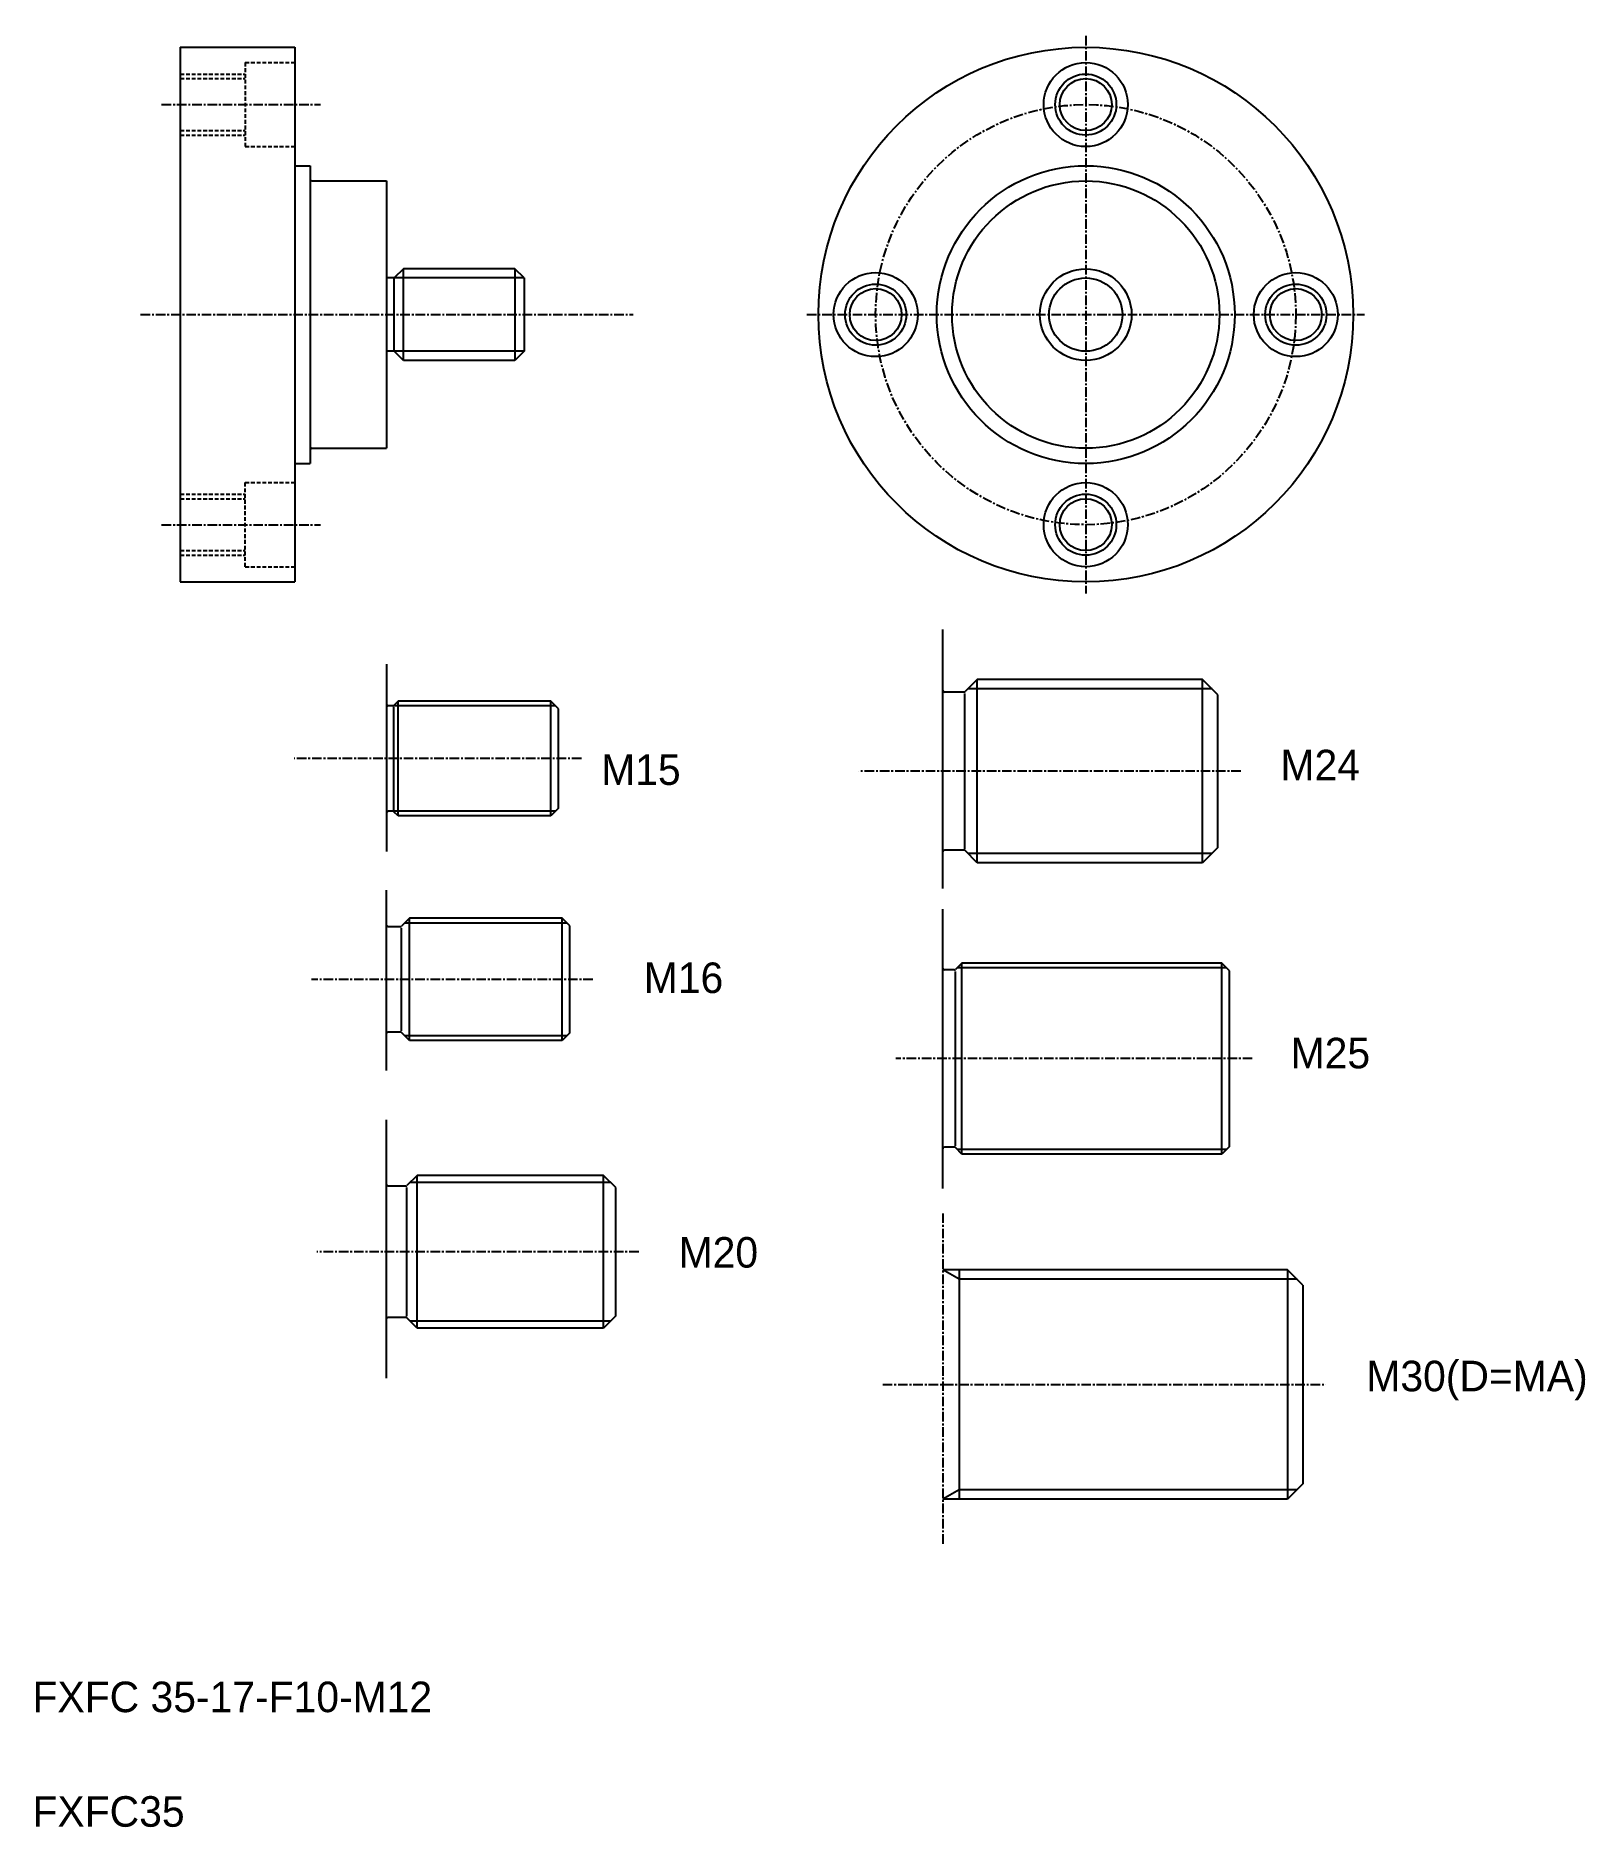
# Model space of a CAD drawing. Extents: x 10 to 213, y 10 to 244.
import ezdxf

# ---------------------------------------------------------------- set-up
doc = ezdxf.new("R2010")
doc.units = 0
doc.linetypes.add('CENTER', pattern=[2, 1.25, -0.25, 0.25, -0.25])
doc.linetypes.add('DASHED', pattern=[0.75, 0.5, -0.25])
doc.layers.get('0').update_dxf_attribs({"linetype": 'CONTINUOUS'})
doc.layers.add('CENTER', color=1, linetype='CENTER')

msp = doc.modelspace()

# ---------------------------------------------------------------- linework, layer by layer
at = {"color": 7, "linetype": 'CONTINUOUS'}
for p, q in [((29.35, 242.97), (44.35, 242.97)), ((29.35, 242.97), (29.35, 172.97)), ((44.35, 242.97), (44.35, 172.97)), ((44.35, 227.47), (46.35, 227.47)), ((44.35, 225.97), (44.35, 225.97)), ((46.35, 227.47), (46.35, 188.47)), ((46.55, 225.47), (56.35, 225.47)), ((56.35, 225.47), (56.35, 190.47)), ((58.55, 213.97), (57.35, 212.77)), ((58.55, 201.97), (58.55, 213.97)), ((73.15, 213.97), (58.55, 213.97)), ((73.15, 213.97), (73.15, 201.97)), ((74.35, 212.77), (73.15, 213.97)), ((57.35, 212.77), (56.35, 212.77)), ((57.35, 203.17), (57.35, 212.77)), ((74.35, 212.77), (74.35, 203.17)), ((57.35, 203.17), (56.35, 203.17)), ((58.55, 201.97), (57.35, 203.17)), ((73.15, 201.97), (58.55, 201.97)), ((74.35, 203.17), (73.15, 201.97)), ((44.35, 189.97), (44.35, 189.97)), ((46.55, 190.47), (56.35, 190.47)), ((44.35, 188.47), (46.35, 188.47)), ((29.35, 172.97), (44.35, 172.97)), ((129.17, 132.82), (129.17, 166.73)), ((56.35, 162.19), (56.35, 137.7)), ((133.67, 160.21), (132.08, 158.62)), ((133.67, 136.21), (133.67, 160.21)), ((163.17, 160.21), (133.67, 160.21)), ((163.17, 136.21), (163.17, 160.21)), ((165.17, 158.21), (163.17, 160.21)), ((57.85, 157.35), (57.31, 156.81)), ((57.85, 142.35), (57.85, 157.35)), ((77.85, 157.35), (57.85, 157.35)), ((77.85, 142.35), (77.85, 157.35)), ((78.85, 156.35), (77.85, 157.35)), ((131.94, 158.56), (129.37, 158.56)), ((132.02, 158.38), (132.02, 138.05)), ((165.17, 138.21), (165.17, 158.21)), ((57.17, 156.75), (56.55, 156.75)), ((57.24, 156.57), (57.24, 143.14)), ((78.85, 143.35), (78.85, 156.35)), ((78.85, 143.35), (77.85, 142.35)), ((57.17, 142.95), (56.55, 142.95)), ((57.85, 142.35), (57.31, 142.89)), ((77.85, 142.35), (57.85, 142.35)), ((131.94, 137.86), (129.37, 137.86)), ((133.67, 136.21), (132.08, 137.81)), ((163.17, 136.21), (133.67, 136.21)), ((165.17, 138.21), (163.17, 136.21)), ((56.35, 109), (56.35, 132.63)), ((129.17, 93.57), (129.17, 130.13)), ((58.17, 127.84), (56.55, 127.84)), ((58.24, 127.65), (58.24, 114.22)), ((59.35, 128.94), (58.31, 127.9)), ((79.35, 128.94), (59.35, 128.94)), ((59.35, 112.94), (59.35, 128.94)), ((79.35, 112.94), (79.35, 128.94)), ((80.35, 127.94), (79.35, 128.94)), ((80.35, 113.94), (80.35, 127.94)), ((130.69, 122.17), (129.37, 122.17)), ((130.77, 121.99), (130.77, 99.16)), ((131.67, 123.07), (130.83, 122.23)), ((131.67, 98.07), (131.67, 123.07)), ((165.67, 123.07), (131.67, 123.07)), ((165.67, 98.07), (165.67, 123.07)), ((166.67, 122.07), (165.67, 123.07)), ((166.67, 99.07), (166.67, 122.07)), ((58.17, 114.04), (56.55, 114.04)), ((59.35, 112.94), (58.31, 113.98)), ((79.35, 112.94), (59.35, 112.94)), ((80.35, 113.94), (79.35, 112.94)), ((56.35, 68.74), (56.35, 102.53)), ((130.69, 98.97), (129.37, 98.97)), ((131.67, 98.07), (130.83, 98.91)), ((166.67, 99.07), (165.67, 98.07)), ((165.67, 98.07), (131.67, 98.07)), ((58.87, 93.88), (56.55, 93.88)), ((60.35, 95.28), (59.01, 93.94)), ((84.75, 95.28), (60.35, 95.28)), ((60.35, 75.28), (60.35, 95.28)), ((84.75, 75.28), (84.75, 95.28)), ((86.35, 93.68), (84.75, 95.28)), ((58.94, 93.69), (58.94, 76.86)), ((86.35, 76.88), (86.35, 93.68)), ((174.3, 82.9), (129.17, 82.9)), ((131.3, 82.9), (131.3, 52.9)), ((174.3, 82.9), (174.3, 52.9)), ((176.3, 80.9), (174.3, 82.9)), ((176.3, 80.9), (176.3, 54.9)), ((58.87, 76.68), (56.55, 76.68)), ((60.35, 75.28), (59.01, 76.62)), ((84.75, 75.28), (60.35, 75.28)), ((86.35, 76.88), (84.75, 75.28)), ((176.3, 54.9), (174.3, 52.9)), ((174.3, 52.9), (129.17, 52.9))]:
    msp.add_line(p, q, dxfattribs=at)
at = {"color": 3, "linetype": 'DASHED'}
for p, q in [((29.35, 239.47), (37.85, 239.47)), ((37.85, 240.97), (44.35, 240.97)), ((37.85, 240.97), (37.85, 229.97)), ((29.35, 238.87), (37.85, 238.87)), ((29.35, 232.07), (37.85, 232.07)), ((29.35, 231.47), (37.85, 231.47)), ((37.85, 229.97), (44.35, 229.97)), ((37.85, 174.97), (37.85, 185.97)), ((37.85, 185.97), (44.35, 185.97)), ((29.35, 184.47), (37.85, 184.47)), ((29.35, 183.87), (37.85, 183.87)), ((29.35, 177.07), (37.85, 177.07)), ((29.35, 176.47), (37.85, 176.47)), ((37.85, 174.97), (44.35, 174.97))]:
    msp.add_line(p, q, dxfattribs=at)
at = {"color": 3, "linetype": 'CONTINUOUS'}
for p, q in [((74.35, 212.77), (57.35, 212.77)), ((74.35, 203.17), (57.35, 203.17)), ((164.4, 158.99), (132.45, 158.99)), ((78.46, 156.74), (57.23, 156.74)), ((78.46, 142.97), (57.23, 142.97)), ((164.4, 137.44), (132.45, 137.44)), ((79.96, 128.32), (58.73, 128.32)), ((166.29, 122.46), (131.06, 122.46)), ((79.96, 113.55), (58.73, 113.55)), ((166.29, 98.68), (131.06, 98.68)), ((85.67, 94.36), (59.43, 94.36)), ((131.3, 81.67), (129.17, 82.9)), ((175.53, 81.67), (131.3, 81.67)), ((85.67, 76.2), (59.43, 76.2)), ((131.3, 54.13), (129.17, 52.9)), ((175.53, 54.13), (131.3, 54.13))]:
    msp.add_line(p, q, dxfattribs=at)
at = {"color": 7, "linetype": 'CONTINUOUS'}
for centre, radius in [((147.87, 207.97), 35), ((147.87, 235.47), 5.5), ((147.87, 235.47), 3.4), ((147.87, 207.97), 19.5), ((147.87, 207.97), 17.5), ((120.37, 207.97), 5.5), ((147.87, 207.97), 6), ((175.37, 207.97), 5.5), ((120.37, 207.97), 3.4), ((175.37, 207.97), 3.4), ((147.87, 180.47), 5.5), ((147.87, 180.47), 3.4)]:
    msp.add_circle(centre, radius, dxfattribs=at)
at = {"color": 3, "linetype": 'CONTINUOUS'}
for centre, radius in [((147.87, 235.47), 4), ((120.37, 207.97), 4), ((147.87, 207.97), 4.8), ((175.37, 207.97), 4), ((147.87, 180.47), 4)]:
    msp.add_circle(centre, radius, dxfattribs=at)
at = {"color": 7, "linetype": 'CONTINUOUS'}
for centre, start, end in [((46.55, 225.67), 180, 270), ((46.55, 190.27), 90, 180), ((129.37, 158.76), 180, 270), ((131.94, 158.76), 270, 315), ((56.55, 156.95), 180, 270), ((57.17, 156.95), 270, 315), ((56.55, 142.75), 90, 180), ((57.17, 142.75), 45, 90), ((129.37, 137.66), 90, 180), ((131.94, 137.66), 45, 90), ((56.55, 128.04), 180, 270), ((58.17, 128.04), 270, 315), ((129.37, 122.37), 180, 270), ((130.69, 122.37), 270, 315), ((56.55, 113.84), 90, 180), ((58.17, 113.84), 45, 90), ((129.37, 98.77), 90, 180), ((130.69, 98.77), 45, 90), ((56.55, 94.08), 180, 270), ((58.87, 94.08), 270, 315), ((56.55, 76.48), 90, 180), ((58.87, 76.48), 45, 90)]:
    msp.add_arc(centre, 0.2, start, end, dxfattribs=at)
at = {"layer": 'CENTER', "color": 1, "linetype": 'CENTER'}
for p, q in [((147.87, 244.47), (147.87, 171.47)), ((26.91, 235.47), (47.71, 235.47)), ((24.15, 207.97), (88.65, 207.97)), ((111.37, 207.97), (184.37, 207.97)), ((26.91, 180.47), (47.71, 180.47)), ((81.85, 149.85), (44.27, 149.85)), ((168.17, 148.21), (118.15, 148.21)), ((83.35, 120.94), (46.54, 120.94)), ((169.67, 110.57), (123.02, 110.57)), ((129.17, 90.3), (129.17, 46.96)), ((89.35, 85.28), (47.23, 85.28)), ((121.3, 67.9), (179.3, 67.9))]:
    msp.add_line(p, q, dxfattribs=at)
msp.add_circle((147.87, 207.97), 27.5, dxfattribs=at)

# ---------------------------------------------------------------- texts
at = {"color": 7, "linetype": 'CONTINUOUS'}
for s, p in [('M15', (84.44, 146.4)), ('M24', (173.36, 147)), ('M16', (90.02, 119.15)), ('M25', (174.69, 109.29)), ('M20', (94.58, 83.2)), ('M30(D=MA)', (184.6, 67.01)), ('FXFC 35-17-F10-M12', (10, 25)), ('FXFC35', (10, 10))]:
    msp.add_text(s, height=4, dxfattribs=at).set_placement(p)

doc.saveas('drawing.dxf')
